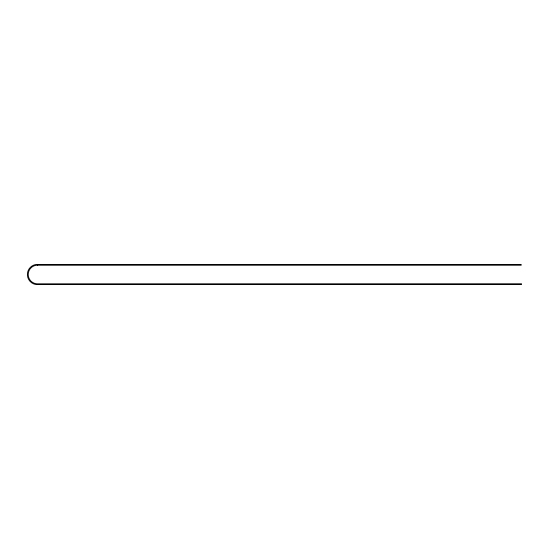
<?xml version="1.0" encoding="UTF-8"?>
<svg xmlns="http://www.w3.org/2000/svg" width="549" height="549" viewBox="0 0 549 549"><rect width="100%" height="100%" fill="white"/><g stroke="black" fill="none" stroke-linecap="round" stroke-linejoin="round"><path stroke-width="0.82" d="M37.545 265.236L35.843 265.325A9.34 9.34 0 0 0 36.817 283.819L521.55 283.778L521.55 284.588L36.062 284.567A10.163 10.163 0 0 1 36.378 264.412L521.193 264.426L521.193 265.236L37.545 265.236"/></g></svg>
